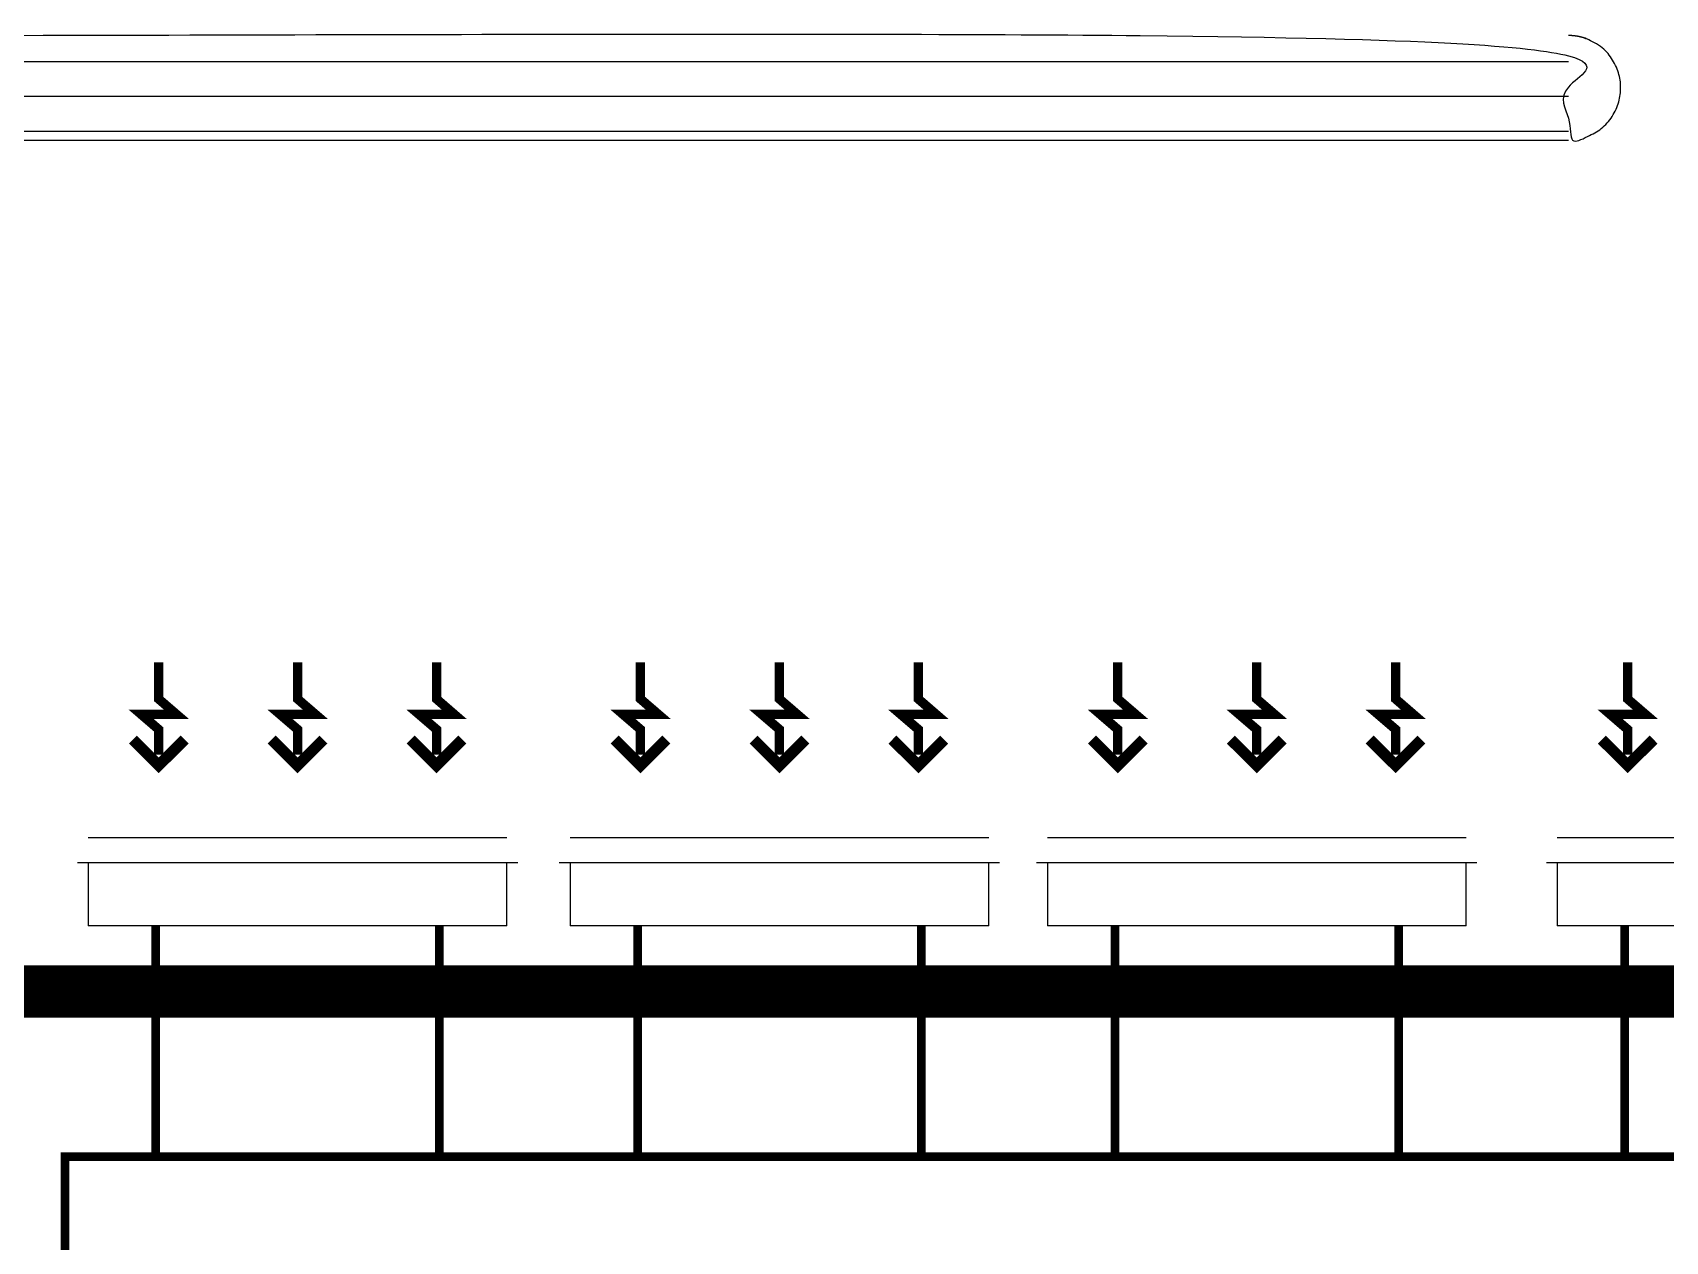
# Model space of a CAD drawing. Extents: x 1264 to 8183, y -10806 to -8316.
# Drawn here: x 4187.8 to 4562.2, y -9810.2 to -9533 of the extents above; entities that cross this region are included whole.
import ezdxf

# ---------------------------------------------------------------- set-up
doc = ezdxf.new("R2010")
doc.units = 0
doc.header["$LTSCALE"] = 200
doc.header["$MEASUREMENT"] = 0
doc.layers.get('0').update_dxf_attribs({"linetype": 'CONTINUOUS'})
for name, color, linetype in [('DUCT TEXT', 3, 'CONTINUOUS'), ('Durkeesox', 170, 'CONTINUOUS'), ('Equipments', 1, 'CONTINUOUS'), ('Smc_Units', 1, 'CONTINUOUS')]:
    doc.layers.add(name, color=color, linetype=linetype)
doc.layers.add('Smc_RaDuct', color=122, linetype='CONTINUOUS', lineweight=100)

# ---------------------------------------------------------------- blocks, each defined once
blk = doc.blocks.new('sdaf')
at = {"color": 1}
for p, q in [((-24, 0), (24, 0)), ((24, -7.25), (-24, -7.25)), ((24, -10.12), (-24, -10.12))]:
    blk.add_line(p, q, dxfattribs=at)
for points in [[(-24, 0), (-24, -7.25), (-25.25, -7.25)], [(25.25, -7.25), (24, -7.25), (24, 0)]]:
    blk.add_lwpolyline(points, dxfattribs=at)
at = {"color": 6, "lineweight": -3}
for points, const_width in [([(-15.93, -18.41), (-15.93, -18.41), (-12.96, -21.37), (-15.93, -18.41), (-18.89, -21.37)], 1.29), ([(0, -18.41), (0, -18.41), (2.97, -21.37), (0, -18.41), (-2.97, -21.37)], 1.29), ([(15.93, -18.41), (15.93, -18.41), (18.89, -21.37), (15.93, -18.41), (12.96, -21.37)], 1.29), ([(-15.93, -21.8), (-15.93, -19.62), (-15.93, -19.62)], 1.07), ([(0, -21.8), (0, -19.62), (0, -19.62)], 1.07), ([(15.93, -21.8), (15.93, -19.62), (15.93, -19.62)], 1.07), ([(-15.93, -21.8), (-15.93, -22.53), (-13.9, -24.27), (-17.95, -24.27), (-15.93, -26.02), (-15.93, -30.24)], 1.07), ([(0, -21.8), (0, -22.53), (2.03, -24.27), (-2.03, -24.27), (0, -26.02), (0, -30.24)], 1.07), ([(15.93, -21.8), (15.93, -22.53), (17.95, -24.27), (13.9, -24.27), (15.93, -26.02), (15.93, -30.24)], 1.07)]:
    blk.add_lwpolyline(points, dxfattribs=dict(at, const_width=const_width))

msp = doc.modelspace()

# ---------------------------------------------------------------- linework, layer by layer
at = {"layer": 'DUCT TEXT', "color": 253, "lineweight": -3, "const_width": 12}
msp.add_lwpolyline([(1271.18, -9752.95), (5287.08, -9752.95)], dxfattribs=at)
at = {"layer": 'Durkeesox', "lineweight": -3, "ltscale": 5}
msp.add_line((3601.69, -9557.68), (4539.96, -9557.68), dxfattribs=at)
msp.add_rational_spline([(3601.69, -9533.68), (4070.82, -9533.68), (4539.96, -9533.68), (4539.96, -9545.68), (4539.96, -9557.68), (4551.96, -9557.68), (4551.96, -9545.68), (4551.96, -9533.68), (4539.96, -9533.68)], [1, 1, 1, 1, 1, 0.707106781187, 1, 0.707106781187, 1], degree=2, knots=[0, 0, 0, 1, 1, 2, 2, 3.570796, 3.570796, 5.141593, 5.141593, 5.141593], dxfattribs=at)
at = {"layer": 'Smc_RaDuct', "lineweight": -3, "ltscale": 5, "const_width": 2}
for points in [[(4216.04, -9737.89), (4216.04, -9790.82)], [(4281.08, -9737.89), (4281.08, -9790.82)], [(4326.53, -9737.89), (4326.53, -9790.82)], [(4391.57, -9737.89), (4391.57, -9790.82)], [(4435.98, -9737.89), (4435.98, -9790.82)], [(4501.02, -9737.89), (4501.02, -9790.82)], [(4552.9, -9737.89), (4552.9, -9790.82)]]:
    msp.add_lwpolyline(points, dxfattribs=at)
msp.add_lwpolyline([(4635.35, -9790.82), (4195.2, -9790.82), (4195.2, -9872.48), (4635.35, -9872.48)], close=True, dxfattribs=at)
at = {"layer": 'Smc_Units', "color": 253, "lineweight": -3}
for points in [[(4539.96, -9539.68), (3601.69, -9539.68, 0.414214), (3577.69, -9563.68), (3577.69, -9790.82)], [(4539.96, -9547.68), (3601.69, -9547.68, 0.414214), (3585.69, -9563.68), (3585.69, -9790.82)], [(4539.96, -9555.68), (3601.69, -9555.68, 0.414214), (3593.69, -9563.68), (3593.69, -9790.82)]]:
    msp.add_lwpolyline(points, format="xyb", dxfattribs=at)

# ---------------------------------------------------------------- block references
at = {"layer": 'Equipments', "lineweight": -3, "xscale": 2, "yscale": 2, "zscale": 2, "rotation": 180}
for p in [(4248.56, -9737.89), (4359.05, -9737.89), (4468.5, -9737.89), (4585.42, -9737.89)]:
    msp.add_blockref('sdaf', p, dxfattribs=at)

doc.saveas('drawing.dxf')
